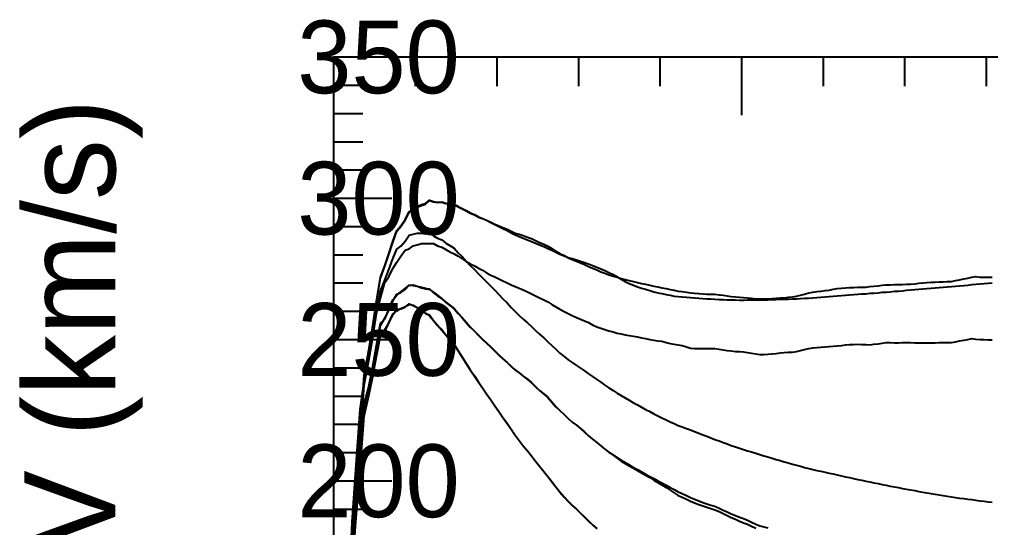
# Model space of a CAD drawing. Extents: x -35 to 191, y -35 to 135.
# Drawn here: x -34.5 to 72.2, y 57 to 112.9 of the extents above; entities that cross this region are included whole.
import ezdxf

# ---------------------------------------------------------------- set-up
doc = ezdxf.new("R2010")
doc.units = 0

msp = doc.modelspace()

# ---------------------------------------------------------------- linework, layer by layer
at = {"color": 0}
for p, q in [((8.96, 108.73), (8.96, 105.53)), ((17.92, 108.73), (17.92, 105.53)), ((26.88, 108.73), (26.88, 105.53)), ((35.84, 108.73), (35.84, 105.53)), ((44.8, 108.73), (44.8, 102.33)), ((53.76, 108.73), (53.76, 105.53)), ((62.72, 108.73), (62.72, 105.53)), ((71.68, 108.73), (71.68, 105.53)), ((0, 105.62), (3.2, 105.62)), ((0, 102.52), (3.2, 102.52)), ((0, 99.41), (3.2, 99.41)), ((0, 96.3), (3.2, 96.3)), ((0, 93.2), (6.4, 93.2)), ((0, 90.09), (3.2, 90.09)), ((0, 86.98), (3.2, 86.98)), ((0, 83.88), (3.2, 83.88)), ((0, 80.77), (3.2, 80.77)), ((0, 77.67), (6.4, 77.67)), ((0, 74.56), (3.2, 74.56)), ((0, 71.45), (3.2, 71.45)), ((0, 68.35), (3.2, 68.35)), ((0, 65.24), (3.2, 65.24)), ((0, 62.13), (6.4, 62.13)), ((0, 59.03), (3.2, 59.03))]:
    msp.add_line(p, q, dxfattribs=at)
msp.add_lwpolyline([(0, 0), (0, 108.73), (179.2, 108.73), (179.2, 0)], close=True, dxfattribs=at)
at = {"color": 3}
for points in [[(2.02, 55.63), (2.46, 61.73), (2.91, 67.47), (3.36, 73.75), (3.81, 76.31), (4.26, 78.95), (4.7, 81.86), (5.15, 84.5), (5.6, 85.78), (6.05, 87.08), (6.5, 88.43), (6.94, 89.65), (7.39, 90.16), (7.84, 90.86), (8.29, 91.71), (8.74, 92), (9.18, 92.3), (9.63, 92.49), (10.08, 92.61), (10.53, 92.98), (10.98, 92.82), (11.42, 92.76), (11.87, 92.8), (12.32, 92.65), (12.77, 92.6), (13.22, 92.54), (13.66, 92.28), (14.11, 92.08), (14.56, 91.84), (15.01, 91.59), (15.46, 91.4), (15.9, 91.16), (16.35, 90.96), (16.8, 90.77), (17.25, 90.52), (17.7, 90.31), (18.14, 90.1), (18.59, 89.86), (19.04, 89.66), (19.49, 89.4), (19.94, 89.17), (20.38, 89), (20.83, 88.8), (21.28, 88.63), (21.73, 88.45), (22.18, 88.25), (22.62, 88.07), (23.07, 87.87), (23.52, 87.67), (23.97, 87.47), (24.42, 87.26), (24.86, 87.06), (25.31, 86.86), (25.76, 86.69), (26.21, 86.56), (26.66, 86.43), (27.1, 86.28), (27.55, 86.14), (28, 85.97), (28.45, 85.81), (28.9, 85.63), (29.34, 85.44), (29.79, 85.25), (30.24, 85.04), (30.69, 84.82), (31.14, 84.57), (31.58, 84.28), (32.03, 84.03), (32.48, 83.83), (32.93, 83.64), (33.38, 83.47), (33.82, 83.32), (34.27, 83.18), (34.72, 83.05), (35.17, 82.92), (35.62, 82.81), (36.06, 82.71), (36.51, 82.61), (36.96, 82.52), (37.41, 82.44), (37.86, 82.38), (38.3, 82.35), (38.75, 82.31), (39.2, 82.27), (39.65, 82.24), (40.1, 82.21), (40.54, 82.18), (40.99, 82.15), (41.44, 82.12), (41.89, 82.09), (42.34, 82.07), (42.78, 82.05), (43.23, 82.03), (43.68, 82.02), (44.13, 82.01), (44.58, 82), (45.02, 82), (45.47, 82.01), (45.92, 82.02), (46.37, 82.02), (46.82, 82.03), (47.26, 82.03), (47.71, 82.04), (48.16, 82.05), (48.61, 82.06), (49.06, 82.08), (49.5, 82.09), (49.95, 82.11), (50.4, 82.13), (50.85, 82.15), (51.3, 82.17), (51.74, 82.2), (52.19, 82.22), (52.64, 82.25), (53.09, 82.28), (53.54, 82.32), (53.98, 82.35), (54.43, 82.39), (54.88, 82.42), (55.33, 82.46), (55.78, 82.5), (56.22, 82.53), (56.67, 82.56), (57.12, 82.6), (57.57, 82.63), (58.02, 82.67), (58.46, 82.7), (58.91, 82.74), (59.36, 82.77), (59.81, 82.81), (60.26, 82.85), (60.7, 82.88), (61.15, 82.92), (61.6, 82.96), (62.05, 82.99), (62.5, 83.03), (62.94, 83.07), (63.39, 83.11), (63.84, 83.15), (64.29, 83.18), (64.74, 83.22), (65.18, 83.26), (65.63, 83.3), (66.08, 83.34), (66.53, 83.37), (66.98, 83.41), (67.42, 83.45), (67.87, 83.49), (68.32, 83.52), (68.77, 83.56), (69.22, 83.61), (69.66, 83.65), (70.11, 83.7), (70.56, 83.74), (71.01, 83.78), (71.46, 83.82), (71.9, 83.86), (72.35, 83.9)], [(1.57, 47.64), (2.02, 57.57), (2.46, 63.9), (2.91, 69.96), (3.36, 73.1), (3.81, 76.07), (4.26, 78.41), (4.7, 80.52), (5.15, 82.22), (5.6, 83.92), (6.05, 84.57), (6.5, 85.46), (6.94, 86.16), (7.39, 86.82), (7.84, 87.47), (8.29, 87.64), (8.74, 87.97), (9.18, 88.07), (9.63, 88.2), (10.08, 88.21), (10.53, 88.21), (10.98, 88.21), (11.42, 87.96), (11.87, 87.8), (12.32, 87.55), (12.77, 87.31), (13.22, 87.07), (13.66, 86.81), (14.11, 86.53), (14.56, 86.25), (15.01, 85.98), (15.46, 85.75), (15.9, 85.52), (16.35, 85.28), (16.8, 85.01), (17.25, 84.75), (17.7, 84.54), (18.14, 84.33), (18.59, 84.11), (19.04, 83.9), (19.49, 83.68), (19.94, 83.5), (20.38, 83.31), (20.83, 83.13), (21.28, 82.91), (21.73, 82.69), (22.18, 82.47), (22.62, 82.24), (23.07, 82.02), (23.52, 81.8), (23.97, 81.52), (24.42, 81.25), (24.86, 81.01), (25.31, 80.76), (25.76, 80.54), (26.21, 80.31), (26.66, 80.09), (27.1, 79.91), (27.55, 79.72), (28, 79.53), (28.45, 79.29), (28.9, 79.07), (29.34, 78.92), (29.79, 78.75), (30.24, 78.61), (30.69, 78.49), (31.14, 78.36), (31.58, 78.27), (32.03, 78.17), (32.48, 78.1), (32.93, 78.02), (33.38, 77.95), (33.82, 77.86), (34.27, 77.76), (34.72, 77.66), (35.17, 77.59), (35.62, 77.53), (36.06, 77.47), (36.51, 77.34), (36.96, 77.23), (37.41, 77.14), (37.86, 77.07), (38.3, 77), (38.75, 76.86), (39.2, 76.72), (39.65, 76.67), (40.1, 76.67), (40.54, 76.67), (40.99, 76.67), (41.44, 76.67), (41.89, 76.67), (42.34, 76.6), (42.78, 76.53), (43.23, 76.47), (43.68, 76.4), (44.13, 76.36), (44.58, 76.34), (45.02, 76.32), (45.47, 76.25), (45.92, 76.18), (46.37, 76.09), (46.82, 76.01), (47.26, 76.02), (47.71, 76.05), (48.16, 76.08), (48.61, 76.14), (49.06, 76.19), (49.5, 76.25), (49.95, 76.26), (50.4, 76.27), (50.85, 76.35), (51.3, 76.46), (51.74, 76.56), (52.19, 76.66), (52.64, 76.75), (53.09, 76.8), (53.54, 76.83), (53.98, 76.87), (54.43, 76.9), (54.88, 76.93), (55.33, 76.96), (55.78, 77.02), (56.22, 77.08), (56.67, 77.11), (57.12, 77.13), (57.57, 77.15), (58.02, 77.13), (58.46, 77.11), (58.91, 77.09), (59.36, 77.16), (59.81, 77.2), (60.26, 77.26), (60.7, 77.32), (61.15, 77.33), (61.6, 77.31), (62.05, 77.28), (62.5, 77.32), (62.94, 77.34), (63.39, 77.32), (63.84, 77.3), (64.29, 77.29), (64.74, 77.29), (65.18, 77.29), (65.63, 77.29), (66.08, 77.29), (66.53, 77.32), (66.98, 77.34), (67.42, 77.34), (67.87, 77.34), (68.32, 77.41), (68.77, 77.5), (69.22, 77.59), (69.66, 77.68), (70.11, 77.76), (70.56, 77.7), (71.01, 77.68), (71.46, 77.66), (71.9, 77.64), (72.35, 77.63)]]:
    msp.add_lwpolyline(points, dxfattribs=at)
at = {"color": 4}
for points in [[(2.02, 55.57), (2.46, 61.67), (2.91, 67.4), (3.36, 73.67), (3.81, 76.22), (4.26, 78.85), (4.7, 81.77), (5.15, 84.41), (5.6, 85.71), (6.05, 86.99), (6.5, 88.34), (6.94, 89.58), (7.39, 90.1), (7.84, 90.8), (8.29, 91.63), (8.74, 91.91), (9.18, 92.21), (9.63, 92.4), (10.08, 92.55), (10.53, 92.93), (10.98, 92.78), (11.42, 92.74), (11.87, 92.76), (12.32, 92.6), (12.77, 92.55), (13.22, 92.49), (13.66, 92.24), (14.11, 92.04), (14.56, 91.8), (15.01, 91.54), (15.46, 91.36), (15.9, 91.13), (16.35, 90.95), (16.8, 90.77), (17.25, 90.55), (17.7, 90.36), (18.14, 90.17), (18.59, 89.96), (19.04, 89.79), (19.49, 89.56), (19.94, 89.37), (20.38, 89.25), (20.83, 89.08), (21.28, 88.93), (21.73, 88.77), (22.18, 88.53), (22.62, 88.31), (23.07, 88.13), (23.52, 87.94), (23.97, 87.65), (24.42, 87.36), (24.86, 87.12), (25.31, 86.9), (25.76, 86.65), (26.21, 86.45), (26.66, 86.29), (27.1, 86.11), (27.55, 85.91), (28, 85.69), (28.45, 85.5), (28.9, 85.31), (29.34, 85.12), (29.79, 84.94), (30.24, 84.78), (30.69, 84.64), (31.14, 84.5), (31.58, 84.37), (32.03, 84.25), (32.48, 84.14), (32.93, 84.03), (33.38, 83.92), (33.82, 83.82), (34.27, 83.73), (34.72, 83.63), (35.17, 83.53), (35.62, 83.44), (36.06, 83.35), (36.51, 83.27), (36.96, 83.17), (37.41, 83.08), (37.86, 82.99), (38.3, 82.94), (38.75, 82.88), (39.2, 82.81), (39.65, 82.76), (40.1, 82.71), (40.54, 82.68), (40.99, 82.65), (41.44, 82.64), (41.89, 82.63), (42.34, 82.59), (42.78, 82.52), (43.23, 82.45), (43.68, 82.39), (44.13, 82.35), (44.58, 82.31), (45.02, 82.28), (45.47, 82.26), (45.92, 82.22), (46.37, 82.15), (46.82, 82.14), (47.26, 82.14), (47.71, 82.15), (48.16, 82.17), (48.61, 82.21), (49.06, 82.24), (49.5, 82.26), (49.95, 82.3), (50.4, 82.36), (50.85, 82.43), (51.3, 82.54), (51.74, 82.65), (52.19, 82.78), (52.64, 82.87), (53.09, 82.93), (53.54, 82.99), (53.98, 83.05), (54.43, 83.1), (54.88, 83.18), (55.33, 83.26), (55.78, 83.31), (56.22, 83.35), (56.67, 83.37), (57.12, 83.39), (57.57, 83.4), (58.02, 83.41), (58.46, 83.41), (58.91, 83.48), (59.36, 83.53), (59.81, 83.58), (60.26, 83.63), (60.7, 83.69), (61.15, 83.69), (61.6, 83.7), (62.05, 83.71), (62.5, 83.72), (62.94, 83.73), (63.39, 83.76), (63.84, 83.8), (64.29, 83.84), (64.74, 83.89), (65.18, 83.93), (65.63, 83.98), (66.08, 83.98), (66.53, 83.99), (66.98, 84.01), (67.42, 84.03), (67.87, 84.04), (68.32, 84.14), (68.77, 84.23), (69.22, 84.32), (69.66, 84.41), (70.11, 84.5), (70.56, 84.59), (71.01, 84.53), (71.46, 84.53), (71.9, 84.52), (72.35, 84.51)], [(2.02, 54.37), (2.46, 60.58), (2.91, 66.36), (3.36, 72.64), (3.81, 75.13), (4.26, 77.67), (4.7, 80.49), (5.15, 83.02), (5.6, 84.17), (6.05, 85.33), (6.5, 86.53), (6.94, 87.6), (7.39, 87.94), (7.84, 88.47), (8.29, 89.15), (8.74, 89.25), (9.18, 89.37), (9.63, 89.36), (10.08, 89.27), (10.53, 89.45), (10.98, 89.07), (11.42, 88.8), (11.87, 88.62), (12.32, 88.25), (12.77, 87.98), (13.22, 87.7), (13.66, 87.2), (14.11, 86.77), (14.56, 86.29), (15.01, 85.79), (15.46, 85.37), (15.9, 84.89), (16.35, 84.45), (16.8, 84.01), (17.25, 83.53), (17.7, 83.08), (18.14, 82.61), (18.59, 82.13), (19.04, 81.69), (19.49, 81.2), (19.94, 80.73), (20.38, 80.32), (20.83, 79.89), (21.28, 79.49), (21.73, 79.08), (22.18, 78.66), (22.62, 78.26), (23.07, 77.84), (23.52, 77.42), (23.97, 77.01), (24.42, 76.59), (24.86, 76.18), (25.31, 75.78), (25.76, 75.43), (26.21, 75.13), (26.66, 74.82), (27.1, 74.51), (27.55, 74.21), (28, 73.89), (28.45, 73.58), (28.9, 73.27), (29.34, 72.96), (29.79, 72.65), (30.24, 72.35), (30.69, 72.06), (31.14, 71.78), (31.58, 71.5), (32.03, 71.24), (32.48, 70.98), (32.93, 70.72), (33.38, 70.47), (33.82, 70.22), (34.27, 69.98), (34.72, 69.74), (35.17, 69.51), (35.62, 69.29), (36.06, 69.06), (36.51, 68.85), (36.96, 68.63), (37.41, 68.43), (37.86, 68.22), (38.3, 68.06), (38.75, 67.89), (39.2, 67.72), (39.65, 67.55), (40.1, 67.37), (40.54, 67.2), (40.99, 67.03), (41.44, 66.86), (41.89, 66.68), (42.34, 66.51), (42.78, 66.35), (43.23, 66.19), (43.68, 66.03), (44.13, 65.87), (44.58, 65.72), (45.02, 65.57), (45.47, 65.44), (45.92, 65.3), (46.37, 65.16), (46.82, 65.02), (47.26, 64.88), (47.71, 64.75), (48.16, 64.61), (48.61, 64.48), (49.06, 64.35), (49.5, 64.22), (49.95, 64.09), (50.4, 63.97), (50.85, 63.85), (51.3, 63.73), (51.74, 63.61), (52.19, 63.49), (52.64, 63.38), (53.09, 63.28), (53.54, 63.18), (53.98, 63.08), (54.43, 62.98), (54.88, 62.88), (55.33, 62.78), (55.78, 62.68), (56.22, 62.58), (56.67, 62.48), (57.12, 62.38), (57.57, 62.28), (58.02, 62.19), (58.46, 62.09), (58.91, 62), (59.36, 61.91), (59.81, 61.82), (60.26, 61.73), (60.7, 61.64), (61.15, 61.55), (61.6, 61.46), (62.05, 61.38), (62.5, 61.29), (62.94, 61.21), (63.39, 61.13), (63.84, 61.05), (64.29, 60.97), (64.74, 60.89), (65.18, 60.81), (65.63, 60.73), (66.08, 60.66), (66.53, 60.58), (66.98, 60.51), (67.42, 60.44), (67.87, 60.37), (68.32, 60.29), (68.77, 60.23), (69.22, 60.17), (69.66, 60.11), (70.11, 60.06), (70.56, 60), (71.01, 59.94), (71.46, 59.88), (71.9, 59.82), (72.35, 59.77)]]:
    msp.add_lwpolyline(points, dxfattribs=at)
at = {"color": 1}
msp.add_lwpolyline([(2.02, 53.34), (2.46, 59.09), (2.91, 64.85), (3.36, 70.61), (3.81, 72.33), (4.26, 74.52), (4.7, 76.99), (5.15, 79.46), (5.6, 79.91), (6.05, 80.96), (6.5, 82.03), (6.94, 82.55), (7.39, 82.92), (7.84, 83.27), (8.29, 83.62), (8.74, 83.69), (9.18, 83.54), (9.63, 83.4), (10.08, 83.3), (10.53, 83.16), (10.98, 82.86), (11.42, 82.53), (11.87, 82.15), (12.32, 81.78), (12.77, 81.43), (13.22, 81.08), (13.66, 80.57), (14.11, 80.08), (14.56, 79.57), (15.01, 79.07), (15.46, 78.57), (15.9, 78.14), (16.35, 77.71), (16.8, 77.28), (17.25, 76.84), (17.7, 76.41), (18.14, 75.99), (18.59, 75.57), (19.04, 75.15), (19.49, 74.73), (19.94, 74.32), (20.38, 74), (20.83, 73.64), (21.28, 73.29), (21.73, 72.93), (22.18, 72.49), (22.62, 72.06), (23.07, 71.68), (23.52, 71.31), (23.97, 70.8), (24.42, 70.3), (24.86, 69.86), (25.31, 69.42), (25.76, 68.97), (26.21, 68.59), (26.66, 68.24), (27.1, 67.88), (27.55, 67.49), (28, 67.08), (28.45, 66.71), (28.9, 66.34), (29.34, 65.97), (29.79, 65.61), (30.24, 65.27), (30.69, 64.95), (31.14, 64.62), (31.58, 64.3), (32.03, 64.04), (32.48, 63.78), (32.93, 63.52), (33.38, 63.26), (33.82, 63), (34.27, 62.75), (34.72, 62.48), (35.17, 62.21), (35.62, 61.94), (36.06, 61.67), (36.51, 61.4), (36.96, 61.1), (37.41, 60.8), (37.86, 60.51), (38.3, 60.33), (38.75, 60.12), (39.2, 59.91), (39.65, 59.72), (40.1, 59.54), (40.54, 59.37), (40.99, 59.22), (41.44, 59.08), (41.89, 58.95), (42.34, 58.77), (42.78, 58.54), (43.23, 58.32), (43.68, 58.1), (44.13, 57.91), (44.58, 57.71), (45.02, 57.52), (45.47, 57.38), (45.92, 57.13), (46.37, 56.91)], dxfattribs=at)
at = {"color": 2}
for points in [[(2.02, 53.41), (2.46, 59.07), (2.91, 64.33), (3.36, 70.14), (3.81, 72.28), (4.26, 74.41), (4.7, 76.88), (5.15, 79.2), (5.6, 80.01), (6.05, 80.87), (6.5, 81.89), (6.94, 82.65), (7.39, 82.83), (7.84, 83.15), (8.29, 83.62), (8.74, 83.59), (9.18, 83.52), (9.63, 83.36), (10.08, 83.23), (10.53, 83.25), (10.98, 82.81), (11.42, 82.46), (11.87, 82.16), (12.32, 81.74), (12.77, 81.39), (13.22, 81.05), (13.66, 80.53), (14.11, 80.05), (14.56, 79.54), (15.01, 79.03), (15.46, 78.57), (15.9, 78.11), (16.35, 77.67), (16.8, 77.26), (17.25, 76.81), (17.7, 76.39), (18.14, 75.96), (18.59, 75.54), (19.04, 75.15), (19.49, 74.7), (19.94, 74.3), (20.38, 73.99), (20.83, 73.62), (21.28, 73.27), (21.73, 72.91), (22.18, 72.47), (22.62, 72.04), (23.07, 71.67), (23.52, 71.29), (23.97, 70.79), (24.42, 70.28), (24.86, 69.85), (25.31, 69.43), (25.76, 68.97), (26.21, 68.59), (26.66, 68.25), (27.1, 67.89), (27.55, 67.5), (28, 67.09), (28.45, 66.72), (28.9, 66.35), (29.34, 65.98), (29.79, 65.61), (30.24, 65.29), (30.69, 64.99), (31.14, 64.69), (31.58, 64.4), (32.03, 64.14), (32.48, 63.87), (32.93, 63.61), (33.38, 63.36), (33.82, 63.11), (34.27, 62.86), (34.72, 62.62), (35.17, 62.37), (35.62, 62.13), (36.06, 61.89), (36.51, 61.66), (36.96, 61.41), (37.41, 61.16), (37.86, 60.92), (38.3, 60.73), (38.75, 60.52), (39.2, 60.31), (39.65, 60.11), (40.1, 59.93), (40.54, 59.76), (40.99, 59.6), (41.44, 59.46), (41.89, 59.33), (42.34, 59.14), (42.78, 58.92), (43.23, 58.71), (43.68, 58.5), (44.13, 58.32), (44.58, 58.14), (45.02, 57.97), (45.47, 57.82), (45.92, 57.57), (46.37, 57.35), (46.82, 57.19), (47.26, 57.07), (47.71, 56.95)], [(2.02, 52.27), (2.46, 58.07), (2.91, 63.39), (3.36, 69.23), (3.81, 71.33), (4.26, 73.4), (4.7, 75.79), (5.15, 78.02), (5.6, 78.71), (6.05, 79.47), (6.5, 80.39), (6.94, 81.01), (7.39, 81.04), (7.84, 81.22), (8.29, 81.57), (8.74, 81.4), (9.18, 81.18), (9.63, 80.86), (10.08, 80.53), (10.53, 80.38), (10.98, 79.75), (11.42, 79.2), (11.87, 78.76), (12.32, 78.16), (12.77, 77.64), (13.22, 77.12), (13.66, 76.41), (14.11, 75.73), (14.56, 75.02), (15.01, 74.32), (15.46, 73.66), (15.9, 72.98), (16.35, 72.34), (16.8, 71.7), (17.25, 71.03), (17.7, 70.39), (18.14, 69.74), (18.59, 69.09), (19.04, 68.46), (19.49, 67.79), (19.94, 67.14), (20.38, 66.56), (20.83, 65.99), (21.28, 65.42), (21.73, 64.86), (22.18, 64.29), (22.62, 63.73), (23.07, 63.16), (23.52, 62.6), (23.97, 62.04), (24.42, 61.47), (24.86, 60.91), (25.31, 60.37), (25.76, 59.89), (26.21, 59.45), (26.66, 59.03), (27.1, 58.59), (27.55, 58.17), (28, 57.73), (28.45, 57.3), (28.9, 56.87)]]:
    msp.add_lwpolyline(points, dxfattribs=at)
at = {"color": 6}
msp.add_lwpolyline([(2.02, 52.32), (2.46, 58.09), (2.91, 63.86), (3.36, 69.63), (3.81, 71.28), (4.26, 73.41), (4.7, 75.81), (5.15, 78.2), (5.6, 78.52), (6.05, 79.48), (6.5, 80.44), (6.94, 80.83), (7.39, 81.06), (7.84, 81.28), (8.29, 81.51), (8.74, 81.44), (9.18, 81.14), (9.63, 80.84), (10.08, 80.55), (10.53, 80.25), (10.98, 79.76), (11.42, 79.23), (11.87, 78.7), (12.32, 78.17), (12.77, 77.64), (13.22, 77.11), (13.66, 76.41), (14.11, 75.71), (14.56, 75.02), (15.01, 74.32), (15.46, 73.62), (15.9, 72.99), (16.35, 72.34), (16.8, 71.69), (17.25, 71.04), (17.7, 70.39), (18.14, 69.74), (18.59, 69.09), (19.04, 68.44), (19.49, 67.79), (19.94, 67.14), (20.38, 66.55), (20.83, 65.99), (21.28, 65.42), (21.73, 64.86), (22.18, 64.29), (22.62, 63.73), (23.07, 63.16), (23.52, 62.6), (23.97, 62.03), (24.42, 61.47), (24.86, 60.9), (25.31, 60.34), (25.76, 59.86), (26.21, 59.43), (26.66, 59), (27.1, 58.57), (27.55, 58.14), (28, 57.71), (28.45, 57.28), (28.9, 56.84)], dxfattribs=at)

# ---------------------------------------------------------------- texts
at = {"color": 0}
for s, p in [('350', (-4, 104.73)), ('300', (-4, 89.2)), ('250', (-4, 73.67)), ('200', (-4, 58.13))]:
    msp.add_text(s, height=8, dxfattribs=at).set_placement(p)
msp.add_text('V (km/s)', height=10, rotation=90, dxfattribs=at).set_placement((-24, 54.37))

doc.saveas('drawing.dxf')
